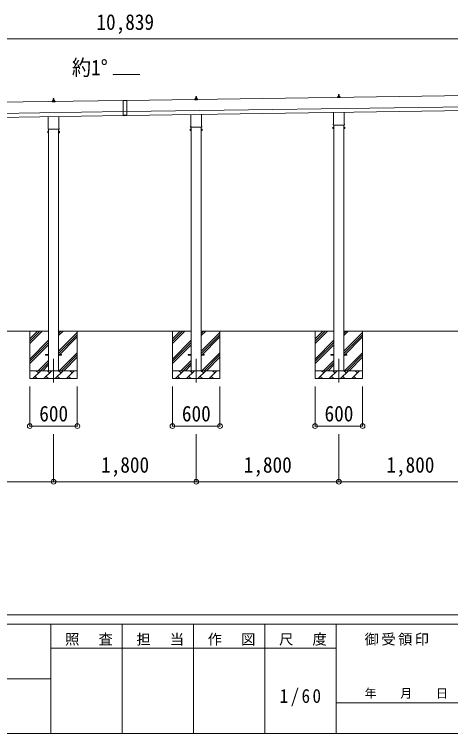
# Model space of a CAD drawing. Units: millimetres at full size, sheet at 1:60. Extents: x -16864 to 16864, y -11640 to 11640.
# Drawn here: x 4942 to 10447, y -11640 to -2563 of the extents above; entities that cross this region are included whole.
import ezdxf
from ezdxf.enums import TextEntityAlignment as Align

# ---------------------------------------------------------------- set-up
doc = ezdxf.new("R2010")
doc.units = ezdxf.units.MM
doc.header["$LTSCALE"] = 60
doc.header["$PDMODE"] = 32
doc.header["$PDSIZE"] = 60
doc.linetypes.add('CHAIN1', pattern=[8, 5, -1, 1, -1])
for name, color, linetype, lineweight in [('0-1_Defpoints', 7, 'CHAIN1', 9), ('0-2_TEXT1', 4, 'Continuous', 9), ('0-3_SHAPE', 7, 'Continuous', 9), ('0-7_PARTS2', 7, 'Continuous', 9), ('0-8_TABLE1', 6, 'Continuous', 9), ('F-0', 7, 'Continuous', 9)]:
    doc.layers.add(name, color=color, linetype=linetype, lineweight=lineweight)
doc.styles.add('ＭＳ ゴシック', font='')
doc.styles.get('ＭＳ ゴシック').set_extended_font_data('MS Gothic')

msp = doc.modelspace()

# ---------------------------------------------------------------- linework, layer by layer
at = {"layer": '0-1_Defpoints'}
for p, q in [((5436.29, -6909.99), (5436.29, -7258.99)), ((7236.29, -6909.99), (7236.29, -7258.99)), ((9036.29, -6909.99), (9036.29, -7258.99))]:
    msp.add_line(p, q, dxfattribs=at)
at = {"layer": '0-2_TEXT1'}
for p, q in [((6524.2, -3319.16), (6188.2, -3323.96)), ((5430.6, -3649.3), (5431.33, -3625.78)), ((5432.33, -3624.8), (5440.87, -3624.8)), ((5441.87, -3625.78), (5442.6, -3649.3)), ((11723.99, -3572.33), (6359.04, -3648.97)), ((7218.73, -3630.59), (7254.47, -3630.59)), ((7219.11, -3630.4), (7225.83, -3628.77)), ((7226.22, -3628.59), (7246.98, -3628.59)), ((7226.6, -3627.8), (7226.6, -3623.59)), ((7227.6, -3623.59), (7245.6, -3623.59)), ((7230.6, -3623.59), (7231.33, -3600.06)), ((7232.33, -3599.09), (7240.87, -3599.09)), ((7241.87, -3600.06), (7242.6, -3623.59)), ((7246.6, -3627.8), (7246.6, -3623.59)), ((7254.08, -3630.4), (7247.36, -3628.77)), ((9018.35, -3613.37), (9018.35, -3605.66)), ((9054.85, -3613.37), (9018.35, -3613.37)), ((9018.73, -3604.87), (9054.47, -3604.87)), ((9019.11, -3604.69), (9025.83, -3603.06)), ((9026.22, -3602.87), (9046.98, -3602.87)), ((9026.6, -3602.09), (9026.6, -3597.87)), ((9027.6, -3597.87), (9045.6, -3597.87)), ((9030.6, -3597.87), (9031.33, -3574.35)), ((9032.33, -3573.37), (9040.87, -3573.37)), ((9041.87, -3574.35), (9042.6, -3597.87)), ((9046.6, -3602.09), (9046.6, -3597.87)), ((9054.08, -3604.69), (9047.36, -3603.06)), ((9054.85, -3613.37), (9054.85, -3605.66)), ((6314.04, -3649.61), (949.09, -3726.26)), ((5418.35, -3664.8), (5418.35, -3657.09)), ((5454.85, -3664.8), (5418.35, -3664.8)), ((5418.73, -3656.3), (5454.47, -3656.3)), ((5419.11, -3656.12), (5425.83, -3654.49)), ((5426.22, -3654.3), (5446.98, -3654.3)), ((5426.6, -3653.52), (5426.6, -3649.3)), ((5427.6, -3649.3), (5445.6, -3649.3)), ((5446.6, -3653.52), (5446.6, -3649.3)), ((5454.08, -3656.12), (5447.36, -3654.49)), ((5454.85, -3664.8), (5454.85, -3657.09)), ((6314.03, -3648.61), (6359.02, -3647.97)), ((6314.03, -3648.61), (6316.78, -3841.1)), ((6359.04, -3648.97), (6314.04, -3649.61)), ((6359.02, -3647.97), (6361.77, -3840.45)), ((6361.04, -3788.96), (11725.99, -3712.32)), ((7218.35, -3639.09), (7218.35, -3631.38)), ((7254.85, -3639.09), (7218.35, -3639.09)), ((7254.85, -3639.09), (7254.85, -3631.38)), ((951.09, -3866.24), (6316.04, -3789.6)), ((6361.05, -3789.96), (6316.06, -3790.6)), ((6361.75, -3838.95), (11726.7, -3762.31)), ((8967.99, -3947.36), (8967.99, -3801.72)), ((9104.59, -3799.77), (9104.59, -3947.36)), ((951.8, -3916.24), (6316.76, -3839.6)), ((5367.99, -3998.79), (5367.99, -3853.15)), ((5504.59, -3851.2), (5504.59, -3998.79)), ((6361.7, -3835.45), (6316.71, -3836.1)), ((6361.77, -3840.45), (6316.78, -3841.1)), ((7167.99, -3973.08), (7167.99, -3827.43)), ((7304.59, -3825.48), (7304.59, -3973.08)), ((7166.29, -3981.85), (7166.29, -3976.35)), ((7304.23, -3985.35), (7168.36, -3985.35)), ((7173.79, -3985.35), (7173.79, -7059.99)), ((7298.79, -7059.99), (7298.79, -3985.35)), ((7306.29, -3976.35), (7306.29, -3981.85)), ((8962.29, -3985.63), (8963.05, -3984.32)), ((8962.29, -3985.63), (8962.29, -4002.63)), ((8969.29, -3989.23), (8963.05, -3989.23)), ((8966.29, -3956.13), (8966.29, -3950.63)), ((9104.23, -3959.63), (8968.36, -3959.63)), ((8973.79, -3959.63), (8973.79, -7059.99)), ((9098.79, -7059.99), (9098.79, -3959.63)), ((9103.29, -3989.23), (9109.53, -3989.23)), ((9106.29, -3950.63), (9106.29, -3956.13)), ((9110.29, -3985.63), (9109.53, -3984.32)), ((9110.29, -3985.63), (9110.29, -4002.63)), ((5362.29, -4037.06), (5363.05, -4035.75)), ((5362.29, -4037.06), (5362.29, -4054.06)), ((5362.29, -4054.06), (5363.05, -4055.38)), ((5369.29, -4040.65), (5363.05, -4040.65)), ((5369.29, -4050.47), (5363.05, -4050.47)), ((5369.29, -4055.38), (5363.05, -4055.38)), ((5366.29, -4007.56), (5366.29, -4002.06)), ((5504.23, -4011.06), (5368.36, -4011.06)), ((5371.79, -4054.76), (5369.29, -4054.76)), ((5373.79, -4011.06), (5373.79, -7059.99)), ((5498.79, -7059.99), (5498.79, -4011.06)), ((5500.79, -4054.76), (5503.29, -4054.76)), ((5503.29, -4040.65), (5509.53, -4040.65)), ((5503.29, -4050.47), (5509.53, -4050.47)), ((5503.29, -4055.38), (5509.53, -4055.38)), ((5506.29, -4002.06), (5506.29, -4007.56)), ((5510.29, -4037.06), (5509.53, -4035.75)), ((5510.29, -4054.06), (5509.53, -4055.38)), ((5510.29, -4037.06), (5510.29, -4054.06)), ((7162.29, -4011.35), (7163.05, -4010.03)), ((7162.29, -4011.35), (7162.29, -4028.35)), ((7162.29, -4028.35), (7163.05, -4029.66)), ((7169.29, -4014.94), (7163.05, -4014.94)), ((7169.29, -4024.76), (7163.05, -4024.76)), ((7169.29, -4029.66), (7163.05, -4029.66)), ((7171.79, -4029.05), (7169.29, -4029.05)), ((7300.79, -4029.05), (7303.29, -4029.05)), ((7303.29, -4014.94), (7309.53, -4014.94)), ((7303.29, -4024.76), (7309.53, -4024.76)), ((7303.29, -4029.66), (7309.53, -4029.66)), ((7310.29, -4011.35), (7309.53, -4010.03)), ((7310.29, -4028.35), (7309.53, -4029.66)), ((7310.29, -4011.35), (7310.29, -4028.35)), ((8962.29, -4002.63), (8963.05, -4003.95)), ((8969.29, -3999.04), (8963.05, -3999.04)), ((8969.29, -4003.95), (8963.05, -4003.95)), ((8971.79, -4003.33), (8969.29, -4003.33)), ((9100.79, -4003.33), (9103.29, -4003.33)), ((9103.29, -3999.04), (9109.53, -3999.04)), ((9103.29, -4003.95), (9109.53, -4003.95)), ((9110.29, -4002.63), (9109.53, -4003.95)), ((5336.29, -6855.49), (5373.79, -6855.49)), ((5336.29, -6864.49), (5336.29, -6855.49)), ((5336.29, -6855.49), (5373.79, -6855.49)), ((5336.29, -6864.49), (5336.29, -6855.49)), ((5336.29, -6864.49), (5373.79, -6864.49)), ((5336.29, -6864.49), (5373.79, -6864.49)), ((5498.79, -6855.49), (5536.29, -6855.49)), ((5498.79, -6855.49), (5536.29, -6855.49)), ((5498.79, -6864.49), (5536.29, -6864.49)), ((5498.79, -6864.49), (5536.29, -6864.49)), ((5536.29, -6864.49), (5536.29, -6855.49)), ((5536.29, -6864.49), (5536.29, -6855.49)), ((7136.29, -6855.49), (7173.79, -6855.49)), ((7136.29, -6864.49), (7136.29, -6855.49)), ((7136.29, -6855.49), (7173.79, -6855.49)), ((7136.29, -6864.49), (7136.29, -6855.49)), ((7136.29, -6864.49), (7173.79, -6864.49)), ((7136.29, -6864.49), (7173.79, -6864.49)), ((7298.79, -6855.49), (7336.29, -6855.49)), ((7298.79, -6855.49), (7336.29, -6855.49)), ((7298.79, -6864.49), (7336.29, -6864.49)), ((7298.79, -6864.49), (7336.29, -6864.49)), ((7336.29, -6864.49), (7336.29, -6855.49)), ((7336.29, -6864.49), (7336.29, -6855.49)), ((8936.29, -6855.49), (8973.79, -6855.49)), ((8936.29, -6864.49), (8936.29, -6855.49)), ((8936.29, -6855.49), (8973.79, -6855.49)), ((8936.29, -6864.49), (8936.29, -6855.49)), ((8936.29, -6864.49), (8973.79, -6864.49)), ((8936.29, -6864.49), (8973.79, -6864.49)), ((9098.79, -6855.49), (9136.29, -6855.49)), ((9098.79, -6855.49), (9136.29, -6855.49)), ((9098.79, -6864.49), (9136.29, -6864.49)), ((9098.79, -6864.49), (9136.29, -6864.49)), ((9136.29, -6864.49), (9136.29, -6855.49)), ((9136.29, -6864.49), (9136.29, -6855.49))]:
    msp.add_line(p, q, dxfattribs=at)
for points in [[(8969.29, -4003.95), (8969.29, -3984.32), (8963.05, -3984.32)], [(8969.29, -4003.33), (8969.29, -3984.93), (8971.79, -3984.93)], [(9103.29, -4003.33), (9103.29, -3984.93), (9100.79, -3984.93)], [(9103.29, -4003.95), (9103.29, -3984.32), (9109.53, -3984.32)], [(5369.29, -4055.38), (5369.29, -4035.75), (5363.05, -4035.75)], [(5369.29, -4054.76), (5369.29, -4036.36), (5371.79, -4036.36)], [(5503.29, -4054.76), (5503.29, -4036.36), (5500.79, -4036.36)], [(5503.29, -4055.38), (5503.29, -4035.75), (5509.53, -4035.75)], [(7169.29, -4029.66), (7169.29, -4010.03), (7163.05, -4010.03)], [(7169.29, -4029.05), (7169.29, -4010.65), (7171.79, -4010.65)], [(7303.29, -4029.05), (7303.29, -4010.65), (7300.79, -4010.65)], [(7303.29, -4029.66), (7303.29, -4010.03), (7309.53, -4010.03)]]:
    msp.add_lwpolyline(points, dxfattribs=at)
for points in [[(8971.79, -4004.63), (8971.79, -3983.63), (8973.79, -3983.63), (8973.79, -4004.63)], [(9100.79, -4004.63), (9100.79, -3983.63), (9098.79, -3983.63), (9098.79, -4004.63)], [(5371.79, -4056.06), (5371.79, -4035.06), (5373.79, -4035.06), (5373.79, -4056.06)], [(5500.79, -4056.06), (5500.79, -4035.06), (5498.79, -4035.06), (5498.79, -4056.06)], [(7171.79, -4030.35), (7171.79, -4009.35), (7173.79, -4009.35), (7173.79, -4030.35)], [(7300.79, -4030.35), (7300.79, -4009.35), (7298.79, -4009.35), (7298.79, -4030.35)]]:
    msp.add_lwpolyline(points, close=True, dxfattribs=at)
for centre, radius, start, end in [((5432.33, -3625.8), 1, 90, 178.60509), ((5440.87, -3625.8), 1, 1.39491, 90), ((7219.35, -3631.38), 1, 103.62699, 180), ((7225.6, -3627.8), 1, 283.62699, 0), ((7230.68, -3624.22), 4.13, 90, 171.17633), ((7227.6, -3624.59), 1, 90, 180), ((7232.33, -3600.09), 1, 90, 178.60509), ((7239.93, -3623.59), 4.83, 133.60282, 180), ((7233.27, -3623.59), 4.83, 0, 46.39718), ((7240.87, -3600.09), 1, 1.39491, 90), ((7242.51, -3624.22), 4.13, 8.82367, 90), ((7245.6, -3624.59), 1, 0, 90), ((7247.6, -3627.8), 1, 180, 256.37301), ((7253.85, -3631.38), 1, 0, 76.37301), ((9019.35, -3605.66), 1, 103.62699, 180), ((9025.6, -3602.09), 1, 283.62699, 0), ((9030.68, -3598.51), 4.13, 90, 171.17633), ((9027.6, -3598.87), 1, 90, 180), ((9032.33, -3574.37), 1, 90, 178.60509), ((9039.93, -3597.87), 4.83, 133.60282, 180), ((9033.27, -3597.87), 4.83, 0, 46.39718), ((9040.87, -3574.37), 1, 1.39491, 90), ((9042.51, -3598.51), 4.13, 8.82367, 90), ((9045.6, -3598.87), 1, 0, 90), ((9047.6, -3602.09), 1, 180, 256.37301), ((9053.85, -3605.66), 1, 0, 76.37301), ((5419.35, -3657.09), 1, 103.62699, 180), ((5425.6, -3653.52), 1, 283.62699, 0), ((5430.68, -3649.94), 4.13, 90, 171.17633), ((5427.6, -3650.3), 1, 90, 180), ((5439.93, -3649.3), 4.83, 133.60282, 180), ((5433.27, -3649.3), 4.83, 0, 46.39718), ((5442.51, -3649.94), 4.13, 8.82367, 90), ((5445.6, -3650.3), 1, 0, 90), ((5447.6, -3653.52), 1, 180, 256.37301), ((5453.85, -3657.09), 1, 0, 76.37301), ((7170.29, -3976.35), 4, 125.09963, 180), ((7170.29, -3981.85), 4, 180, 194.47751), ((7170.29, -3981.85), 4, 194.47751, 241.04498), ((7302.29, -3981.85), 4, 298.95502, 345.52249), ((7302.29, -3976.35), 4, 0, 54.90037), ((7302.29, -3981.85), 4, 345.52249, 0), ((8978.53, -3994.13), 16.24, 162.41205, 197.58795), ((8966.64, -3986.77), 4.34, 145.61575, 214.38425), ((8970.29, -3950.63), 4, 125.09963, 180), ((8970.29, -3956.13), 4, 180, 194.47751), ((8970.29, -3956.13), 4, 194.47751, 241.04498), ((9102.29, -3956.13), 4, 298.95502, 345.52249), ((9102.29, -3950.63), 4, 0, 54.90037), ((9102.29, -3956.13), 4, 345.52249, 0), ((9094.05, -3994.13), 16.24, 342.41205, 17.58795), ((9105.95, -3986.77), 4.34, 325.61575, 34.38425), ((5378.53, -4045.56), 16.24, 162.41205, 197.58795), ((5366.64, -4038.2), 4.34, 145.61575, 214.38425), ((5366.64, -4052.92), 4.34, 145.61575, 214.38425), ((5370.29, -4002.06), 4, 125.09963, 180), ((5370.29, -4007.56), 4, 180, 194.47751), ((5370.29, -4007.56), 4, 194.47751, 241.04498), ((5502.29, -4007.56), 4, 298.95502, 345.52249), ((5502.29, -4002.06), 4, 0, 54.90037), ((5502.29, -4007.56), 4, 345.52249, 0), ((5494.05, -4045.56), 16.24, 342.41205, 17.58795), ((5505.95, -4038.2), 4.34, 325.61575, 34.38425), ((5505.95, -4052.92), 4.34, 325.61575, 34.38425), ((7178.53, -4019.85), 16.24, 162.41205, 197.58795), ((7166.64, -4012.49), 4.34, 145.61575, 214.38425), ((7166.64, -4027.21), 4.34, 145.61575, 214.38425), ((7294.05, -4019.85), 16.24, 342.41205, 17.58795), ((7305.95, -4012.49), 4.34, 325.61575, 34.38425), ((7305.95, -4027.21), 4.34, 325.61575, 34.38425), ((8966.64, -4001.49), 4.34, 145.61575, 214.38425), ((9105.95, -4001.49), 4.34, 325.61575, 34.38425)]:
    msp.add_arc(centre, radius, start, end, dxfattribs=at)
at = {"layer": '0-3_SHAPE'}
for p, q in [((5373.79, -6559.99), (3698.79, -6559.99)), ((5136.29, -6559.99), (5136.29, -7159.99)), ((5136.29, -6658.47), (5234.77, -6559.99)), ((5136.29, -6686.76), (5263.06, -6559.99)), ((5136.29, -6715.04), (5291.34, -6559.99)), ((7173.79, -6559.99), (5498.79, -6559.99)), ((5498.79, -6588.81), (5527.62, -6559.99)), ((5498.79, -6617.1), (5555.9, -6559.99)), ((5498.79, -6815.09), (5736.29, -6577.59)), ((5498.79, -6843.37), (5736.29, -6605.87)), ((5736.29, -6559.99), (5736.29, -7159.99)), ((6936.29, -6559.99), (6936.29, -7159.99)), ((6936.29, -6658.47), (7034.77, -6559.99)), ((6936.29, -6686.76), (7063.06, -6559.99)), ((6936.29, -6715.04), (7091.34, -6559.99)), ((8973.79, -6559.99), (7298.79, -6559.99)), ((7298.79, -6588.81), (7327.62, -6559.99)), ((7298.79, -6617.1), (7355.9, -6559.99)), ((7298.79, -6815.09), (7536.29, -6577.59)), ((7298.79, -6843.37), (7536.29, -6605.87)), ((7536.29, -6559.99), (7536.29, -7159.99)), ((8736.29, -6559.99), (8736.29, -7159.99)), ((8736.29, -6658.47), (8834.77, -6559.99)), ((8736.29, -6686.76), (8863.06, -6559.99)), ((8736.29, -6715.04), (8891.34, -6559.99)), ((10773.79, -6559.99), (9098.79, -6559.99)), ((9098.79, -6588.81), (9127.62, -6559.99)), ((9098.79, -6617.1), (9155.9, -6559.99)), ((9098.79, -6815.09), (9336.29, -6577.59)), ((9098.79, -6843.37), (9336.29, -6605.87)), ((9336.29, -6559.99), (9336.29, -7159.99)), ((5136.29, -6913.03), (5373.79, -6675.53)), ((5136.29, -6941.31), (5373.79, -6703.81)), ((5498.79, -6871.66), (5736.29, -6634.16)), ((6936.29, -6913.03), (7173.79, -6675.53)), ((6936.29, -6941.31), (7173.79, -6703.81)), ((7298.79, -6871.66), (7536.29, -6634.16)), ((8736.29, -6913.03), (8973.79, -6675.53)), ((8736.29, -6941.31), (8973.79, -6703.81)), ((9098.79, -6871.66), (9336.29, -6634.16)), ((5136.29, -6969.6), (5373.79, -6732.1)), ((6936.29, -6969.6), (7173.79, -6732.1)), ((8736.29, -6969.6), (8973.79, -6732.1)), ((5508.45, -7059.99), (5736.29, -6832.15)), ((5536.73, -7059.99), (5736.29, -6860.43)), ((5565.02, -7059.99), (5736.29, -6888.72)), ((7308.45, -7059.99), (7536.29, -6832.15)), ((7336.73, -7059.99), (7536.29, -6860.43)), ((7365.02, -7059.99), (7536.29, -6888.72)), ((9108.45, -7059.99), (9336.29, -6832.15)), ((9136.73, -7059.99), (9336.29, -6860.43)), ((9165.02, -7059.99), (9336.29, -6888.72)), ((5243.89, -7059.99), (5373.79, -6930.09)), ((5272.18, -7059.99), (5373.79, -6958.37)), ((5300.46, -7059.99), (5373.79, -6986.66)), ((7043.89, -7059.99), (7173.79, -6930.09)), ((7072.18, -7059.99), (7173.79, -6958.37)), ((7100.46, -7059.99), (7173.79, -6986.66)), ((8843.89, -7059.99), (8973.79, -6930.09)), ((8872.18, -7059.99), (8973.79, -6958.37)), ((8900.46, -7059.99), (8973.79, -6986.66)), ((5136.29, -7059.99), (5736.29, -7059.99)), ((5174.16, -7159.99), (5274.16, -7059.99)), ((5245.61, -7088.54), (5217.05, -7059.99)), ((5315.58, -7159.99), (5415.58, -7059.99)), ((5387.03, -7088.54), (5358.48, -7059.99)), ((5457, -7159.99), (5557, -7059.99)), ((5528.45, -7088.54), (5499.9, -7059.99)), ((5598.42, -7159.99), (5698.42, -7059.99)), ((5669.87, -7088.54), (5641.32, -7059.99)), ((6936.29, -7059.99), (7536.29, -7059.99)), ((6974.16, -7159.99), (7074.16, -7059.99)), ((7045.61, -7088.54), (7017.05, -7059.99)), ((7115.58, -7159.99), (7215.58, -7059.99)), ((7187.03, -7088.54), (7158.48, -7059.99)), ((7257, -7159.99), (7357, -7059.99)), ((7328.45, -7088.54), (7299.9, -7059.99)), ((7398.42, -7159.99), (7498.42, -7059.99)), ((7469.87, -7088.54), (7441.32, -7059.99)), ((8736.29, -7059.99), (9336.29, -7059.99)), ((8774.16, -7159.99), (8874.16, -7059.99)), ((8845.61, -7088.54), (8817.05, -7059.99)), ((8915.58, -7159.99), (9015.58, -7059.99)), ((8987.03, -7088.54), (8958.48, -7059.99)), ((9057, -7159.99), (9157, -7059.99)), ((9128.45, -7088.54), (9099.9, -7059.99)), ((9198.42, -7159.99), (9298.42, -7059.99)), ((9269.87, -7088.54), (9241.32, -7059.99)), ((5736.29, -7159.99), (5136.29, -7159.99)), ((5202.71, -7131.44), (5231.27, -7159.99)), ((5344.14, -7131.44), (5372.69, -7159.99)), ((5485.56, -7131.44), (5514.11, -7159.99)), ((5626.98, -7131.44), (5655.53, -7159.99)), ((7536.29, -7159.99), (6936.29, -7159.99)), ((7002.71, -7131.44), (7031.27, -7159.99)), ((7144.14, -7131.44), (7172.69, -7159.99)), ((7285.56, -7131.44), (7314.11, -7159.99)), ((7426.98, -7131.44), (7455.53, -7159.99)), ((9336.29, -7159.99), (8736.29, -7159.99)), ((8802.71, -7131.44), (8831.27, -7159.99)), ((8944.14, -7131.44), (8972.69, -7159.99)), ((9085.56, -7131.44), (9114.11, -7159.99)), ((9226.98, -7131.44), (9255.53, -7159.99))]:
    msp.add_line(p, q, dxfattribs=at)
at = {"layer": '0-7_PARTS2', "color": 4}
for p, q in [((6188.2, -3323.96), (6188.2, -3319.16)), ((6188.2, -3319.16), (6524.2, -3319.16))]:
    msp.add_line(p, q, dxfattribs=at)
at = {"layer": '0-8_TABLE1'}
for p, q in [((11757, -2872.35), (918.08, -2872.35)), ((5136.29, -7758.99), (5136.29, -7258.99)), ((5736.29, -7758.99), (5736.29, -7258.99)), ((6936.29, -7758.99), (6936.29, -7258.99)), ((7536.29, -7758.99), (7536.29, -7258.99)), ((8736.29, -7758.99), (8736.29, -7258.99)), ((9336.29, -7758.99), (9336.29, -7258.99)), ((5136.29, -7758.99), (5736.29, -7758.99)), ((6936.29, -7758.99), (7536.29, -7758.99)), ((8736.29, -7758.99), (9336.29, -7758.99)), ((5436.29, -8460.99), (5436.29, -7860.99)), ((7236.29, -8460.99), (7236.29, -7860.99)), ((9036.29, -8460.99), (9036.29, -7860.99)), ((5436.29, -8460.99), (3636.29, -8460.99)), ((7236.29, -8460.99), (5436.29, -8460.99)), ((9036.29, -8460.99), (7236.29, -8460.99)), ((10836.29, -8460.99), (9036.29, -8460.99))]:
    msp.add_line(p, q, dxfattribs=at)
for p in [(5136.29, -7758.99), (5736.29, -7758.99), (6936.29, -7758.99), (7536.29, -7758.99), (8736.29, -7758.99), (9336.29, -7758.99), (5436.29, -8460.99), (7236.29, -8460.99), (9036.29, -8460.99)]:
    msp.add_point(p, dxfattribs=at)
at = {"layer": 'F-0', "color": 5, "lineweight": 5}
for p, q in [((-16864.12, -10140), (16015.88, -10140)), ((-16864.12, -10260), (10682.37, -10260)), ((5402.37, -10260), (5402.37, -11640)), ((6302.37, -10260), (6302.37, -11640)), ((7202.37, -10260), (7202.37, -11640)), ((8102.36, -10260), (8102.36, -11640)), ((9002.37, -10260), (9002.37, -11640)), ((5402.37, -10560), (9002.37, -10560)), ((-6897.63, -10950), (5402.37, -10950)), ((9002.37, -11250), (10682.37, -11250)), ((-16864.12, -11640), (16015.88, -11640))]:
    msp.add_line(p, q, dxfattribs=at)

# ---------------------------------------------------------------- texts
at = {"layer": '0-7_PARTS2', "style": 'ＭＳ ゴシック', "width": 0.9}
msp.add_text('約1°', height=197.9, dxfattribs=at).set_placement((5667.11, -3391.71), align=Align.BOTTOM_LEFT)
at = {"layer": '0-8_TABLE1', "color": 7, "style": 'ＭＳ ゴシック', "width": 0.9}
for s, p in [('10,839', (5977.54, -2817.35)), ('600', (5256.29, -7758.99)), ('600', (7056.29, -7758.99)), ('600', (8856.29, -7758.99)), ('1,800', (6036.29, -8405.99)), ('1,800', (7836.29, -8405.99)), ('1,800', (9636.29, -8405.99))]:
    msp.add_text(s, height=197.9, dxfattribs=at).set_placement(p, align=Align.BOTTOM_LEFT)
at = {"layer": 'F-0', "style": 'ＭＳ ゴシック'}
msp.add_text('年\u3000\u3000月\u3000\u3000日', height=110, dxfattribs=at).set_placement((9362.37, -11220), align=Align.BOTTOM_LEFT)
at = {"layer": 'F-0', "attachment_point": 7, "style": 'ＭＳ ゴシック'}
for s, insert, char_height in [('\\T1.17;照\u3000査', (5582.37, -10530), 132), ('\\T1.17;担\u3000当', (6482.37, -10530), 132), ('\\T1.17;作\u3000図', (7382.37, -10530), 132), ('\\T1.17;尺\u3000度', (8282.37, -10530), 132), ('\\T1.17;御受領印', (9362.37, -10530), 132), ('\\T1.28;\\W0.9;1/60', (8289.87, -11295), 176)]:
    msp.add_mtext(s, dxfattribs=dict(at, insert=insert, char_height=char_height))

doc.saveas('drawing.dxf')
